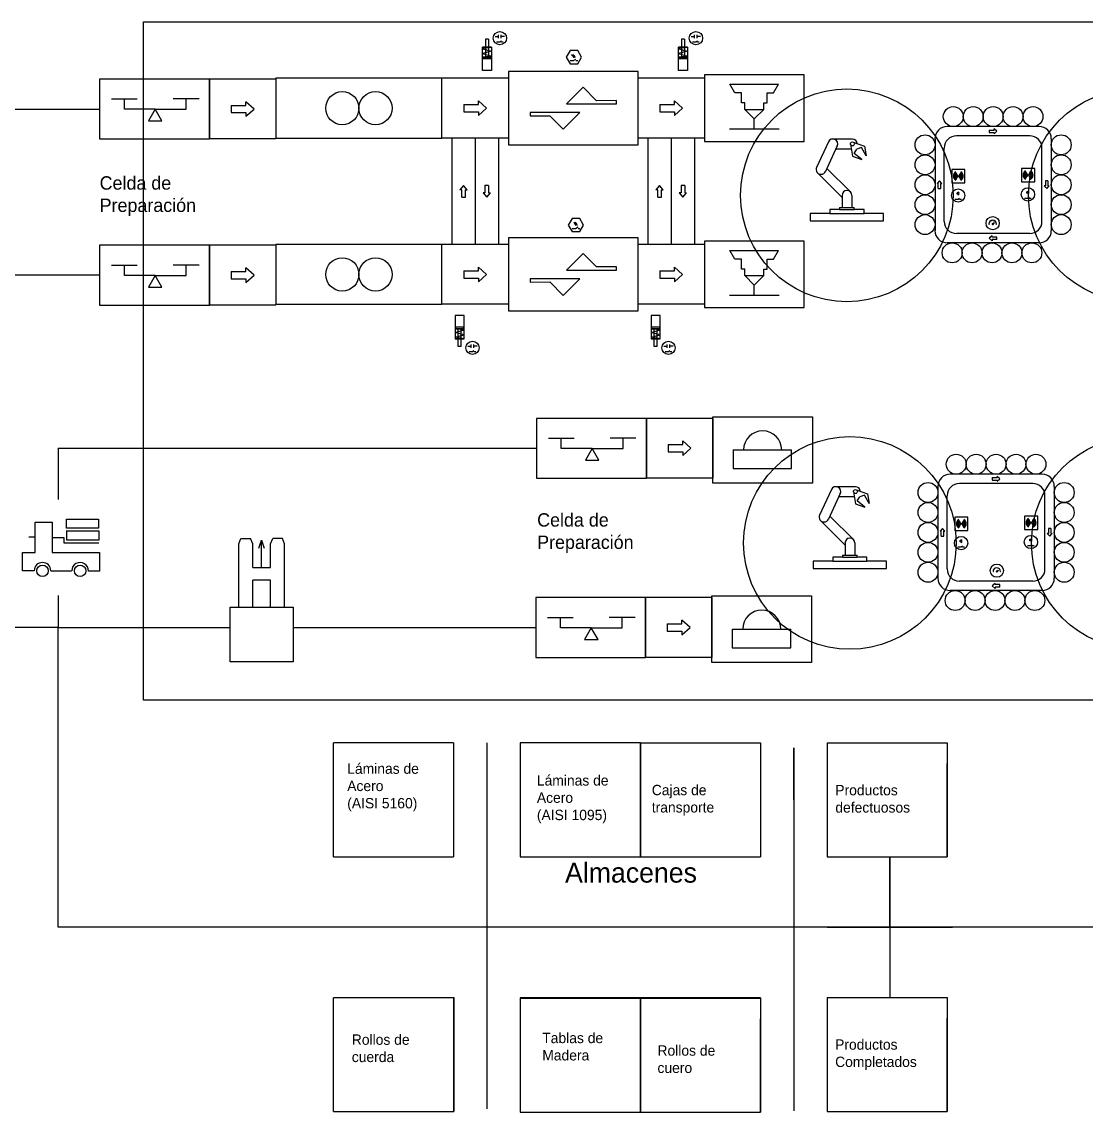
# Model space of a CAD drawing. Header units: millimetres. Extents: x -41525 to 30233, y -6776 to 24131.
# Drawn here: x -24720 to -8703, y -6776 to 9628 of the extents above; entities that cross this region are included whole.
import ezdxf

# ---------------------------------------------------------------- set-up
doc = ezdxf.new("R2010")
doc.units = ezdxf.units.MM
doc.header["$LTSCALE"] = 0.4
for name, color, linetype in [('01 Contornos vistos 0.35', 150, 'Continuous'), ('Almacenaje', 80, 'Continuous'), ('Celdas', 200, 'Continuous'), ('Maquina', 82, 'Continuous'), ('Robots', 80, 'Continuous'), ('Sensores', 211, 'Continuous'), ('Texto2', 7, 'Continuous'), ('TrayTRANS', 20, 'Continuous')]:
    doc.layers.add(name, color=color, linetype=linetype)

msp = doc.modelspace()

# ---------------------------------------------------------------- linework, layer by layer
at = {"layer": '01 Contornos vistos 0.35', "color": 6}
for p, q in [((-17595, 9407), (-17545, 9407)), ((-17545, 9382), (-17545, 9432)), ((-17505, 9382), (-17505, 9432)), ((-17455, 9407), (-17505, 9407)), ((-14645, 9407), (-14595, 9407)), ((-14595, 9382), (-14595, 9432)), ((-14555, 9382), (-14555, 9432)), ((-14505, 9407), (-14555, 9407)), ((-17575, 9328), (-17525, 9328)), ((-17525, 9328), (-17503, 9341)), ((-17503, 9328), (-17475, 9328)), ((-14625, 9328), (-14575, 9328)), ((-14575, 9328), (-14553, 9341)), ((-14553, 9328), (-14525, 9328)), ((-16439, 9122), (-16425, 9117)), ((-16419, 9122), (-16405, 9117)), ((-10680, 6961), (-10630, 6961)), ((-10630, 6961), (-10608, 6974)), ((-10608, 6961), (-10580, 6961)), ((-9630, 6977), (-9580, 6977)), ((-9580, 6977), (-9558, 6990)), ((-9558, 6977), (-9530, 6977)), ((-16408, 6598), (-16394, 6593)), ((-16388, 6598), (-16374, 6593)), ((-10167, 6585), (-10159, 6585)), ((-10149, 6612), (-10157, 6617)), ((-10123, 6631), (-10125, 6640)), ((-10111, 6592), (-10083, 6607)), ((-10110, 6585), (-10110, 6585)), ((-10105, 6579), (-10083, 6607)), ((-10100, 6585), (-10100, 6585)), ((-10091, 6629), (-10087, 6638)), ((-10070, 6611), (-10062, 6616)), ((-10061, 6585), (-10053, 6585)), ((-17958, 4723), (-17958, 4773)), ((-17918, 4723), (-17918, 4773)), ((-15008, 4723), (-15008, 4773)), ((-14968, 4723), (-14968, 4773)), ((-18008, 4748), (-17958, 4748)), ((-17988, 4669), (-17938, 4669)), ((-17938, 4669), (-17916, 4681)), ((-17868, 4748), (-17918, 4748)), ((-17916, 4669), (-17888, 4669)), ((-15058, 4748), (-15008, 4748)), ((-15038, 4669), (-14988, 4669)), ((-14988, 4669), (-14966, 4681)), ((-14918, 4748), (-14968, 4748)), ((-14966, 4669), (-14938, 4669)), ((-10635, 1731), (-10585, 1731)), ((-10585, 1731), (-10563, 1744)), ((-10563, 1731), (-10535, 1731)), ((-9585, 1747), (-9535, 1747)), ((-9535, 1747), (-9513, 1760)), ((-9513, 1747), (-9485, 1747)), ((-10105, 1358), (-10097, 1358)), ((-10087, 1385), (-10095, 1390)), ((-10060, 1403), (-10063, 1413)), ((-10049, 1365), (-10021, 1380)), ((-10048, 1358), (-10048, 1358)), ((-10043, 1352), (-10021, 1380)), ((-10038, 1358), (-10038, 1358)), ((-10029, 1401), (-10025, 1410)), ((-10008, 1384), (-10000, 1389)), ((-9999, 1358), (-9990, 1358))]:
    msp.add_line(p, q, dxfattribs=at)
at = {"layer": '01 Contornos vistos 0.35', "color": 2}
for p, q in [((-16272, 8643), (-16522, 8393)), ((-16272, 8643), (-16070, 8441)), ((-13989, 8559), (-14064, 8689)), ((-14064, 8689), (-13331, 8689)), ((-13889, 8559), (-13989, 8559)), ((-13889, 8409), (-13889, 8559)), ((-13506, 8409), (-13506, 8559)), ((-13506, 8559), (-13406, 8559)), ((-13406, 8559), (-13331, 8689)), ((-16522, 8393), (-16022, 8393)), ((-15772, 8443), (-16070, 8441)), ((-16022, 8393), (-15772, 8393)), ((-15772, 8393), (-15772, 8443)), ((-13839, 8409), (-13889, 8409)), ((-13839, 8309), (-13839, 8409)), ((-13556, 8309), (-13556, 8409)), ((-13556, 8409), (-13506, 8409)), ((-16822, 8262), (-17072, 8262)), ((-17072, 8262), (-17072, 8212)), ((-17072, 8212), (-16775, 8215)), ((-16322, 8262), (-16822, 8262)), ((-16572, 8012), (-16775, 8215)), ((-16572, 8012), (-16322, 8262)), ((-13697, 8167), (-13839, 8309)), ((-13839, 8309), (-13556, 8309)), ((-13697, 8167), (-13556, 8309)), ((-13697, 8017), (-13697, 8167)), ((-14072, 8017), (-13322, 8017)), ((-16272, 6143), (-16522, 5893)), ((-16272, 6143), (-16070, 5941)), ((-13989, 6059), (-14064, 6189)), ((-14064, 6189), (-13331, 6189)), ((-13406, 6059), (-13331, 6189)), ((-15772, 5943), (-16070, 5941)), ((-15772, 5893), (-15772, 5943)), ((-13889, 6059), (-13989, 6059)), ((-13889, 5909), (-13889, 6059)), ((-13839, 5909), (-13889, 5909)), ((-13839, 5809), (-13839, 5909)), ((-13556, 5809), (-13556, 5909)), ((-13556, 5909), (-13506, 5909)), ((-13506, 5909), (-13506, 6059)), ((-13506, 6059), (-13406, 6059)), ((-16822, 5762), (-17072, 5762)), ((-17072, 5762), (-17072, 5712)), ((-16322, 5762), (-16822, 5762)), ((-16572, 5512), (-16322, 5762)), ((-16522, 5893), (-16022, 5893)), ((-16022, 5893), (-15772, 5893)), ((-13697, 5667), (-13839, 5809)), ((-13839, 5809), (-13556, 5809)), ((-13697, 5667), (-13556, 5809)), ((-17072, 5712), (-16775, 5715)), ((-16572, 5512), (-16775, 5715)), ((-13697, 5517), (-13697, 5667)), ((-14072, 5517), (-13322, 5517))]:
    msp.add_line(p, q, dxfattribs=at)
at = {"layer": '01 Contornos vistos 0.35', "color": 40, "true_color": 0xf8d731}
for p, q in [((-14322, 2687), (-14322, 3687)), ((-14322, 3687), (-12822, 3687)), ((-12822, 3687), (-12822, 2687)), ((-14015, 3187), (-13137, 3187)), ((-14015, 3187), (-14015, 2906)), ((-13137, 2906), (-13137, 3187)), ((-14015, 2906), (-13137, 2906)), ((-12822, 2687), (-14322, 2687)), ((-14335, -10), (-14335, 990)), ((-14335, 990), (-12835, 990)), ((-12835, 990), (-12835, -10)), ((-14029, 490), (-13150, 490)), ((-14029, 490), (-14029, 210)), ((-13150, 210), (-13150, 490)), ((-14029, 210), (-13150, 210)), ((-12835, -10), (-14335, -10))]:
    msp.add_line(p, q, dxfattribs=at)
at = {"layer": '01 Contornos vistos 0.35'}
for p, q in [((-14322, 3662), (-14322, 2762)), ((-24049, 2008), (-24049, 2145)), ((-24049, 2145), (-23567, 2145)), ((-23567, 2145), (-23567, 2008)), ((-24517, 1646), (-24517, 2101)), ((-24517, 2101), (-24263, 2101)), ((-24263, 2101), (-24263, 1643)), ((-23567, 2008), (-24049, 2008)), ((-24517, 1874), (-24616, 1874)), ((-24263, 1872), (-24086, 1872)), ((-24086, 1872), (-24086, 1790)), ((-24051, 1968), (-23563, 1968)), ((-24045, 1831), (-24045, 1968)), ((-23563, 1831), (-24045, 1831)), ((-23563, 1968), (-23563, 1831)), ((-24708, 1368), (-24708, 1646)), ((-24708, 1646), (-24517, 1646)), ((-24263, 1643), (-23553, 1643)), ((-24086, 1790), (-23560, 1790)), ((-23553, 1643), (-23553, 1365)), ((-24534, 1368), (-24708, 1368)), ((-24284, 1368), (-23970, 1368)), ((-23553, 1365), (-23717, 1365)), ((-14335, 965), (-14335, 65))]:
    msp.add_line(p, q, dxfattribs=at)
at = {"layer": '01 Contornos vistos 0.35', "color": 240, "true_color": 0xed1f24}
for p, q in [((-24175, 3212), (-16974, 3212)), ((-24175, 3212), (-24175, 2442)), ((-24175, 998), (-24175, 515)), ((-24175, 515), (-21584, 515)), ((-20639, 515), (-16987, 515)), ((-17721, -1218), (-17721, -2934))]:
    msp.add_line(p, q, dxfattribs=at)
at = {"layer": '01 Contornos vistos 0.35', "color": 1}
for p, q in [((-24175, 515), (-30745, 515)), ((-24175, -3991), (-24175, 515)), ((-13104, -2076), (-13104, -1294)), ((-13104, -1294), (-13104, -6756)), ((-17721, -2934), (-17721, -6724)), ((-10714, -3991), (-24175, -3991)), ((-12602, -3991), (-10714, -3991))]:
    msp.add_line(p, q, dxfattribs=at)
at = {"layer": '01 Contornos vistos 0.35', "color": 5}
for p, q in [((-11658, -3991), (-11658, -2934)), ((-11658, -2934), (-11658, -5048)), ((-1712, -3991), (-11658, -3991))]:
    msp.add_line(p, q, dxfattribs=at)
at = {"layer": '01 Contornos vistos 0.35', "color": 85, "true_color": 0x58ba48}
msp.add_line((-20028, -6767), (-20028, -6535), dxfattribs=at)
at = {"layer": '01 Contornos vistos 0.35', "color": 6}
for points in [[(-22891, 4528), (-22891, 9628), (-5276, 9628), (-5276, 4528)], [(-5294, 4523), (-5294, -577), (-22891, -577), (-22891, 4523)]]:
    msp.add_lwpolyline(points, dxfattribs=at)
at = {"layer": '01 Contornos vistos 0.35', "color": 2}
for points in [[(-17397, 7778), (-15447, 7778), (-15447, 8878), (-17397, 8878)], [(-20897, 7878), (-18397, 7878), (-18397, 8778), (-20897, 8778)], [(-14447, 7828), (-12947, 7828), (-12947, 8828), (-14447, 8828)], [(-20897, 5378), (-18397, 5378), (-18397, 6278), (-20897, 6278)], [(-17397, 5278), (-15447, 5278), (-15447, 6378), (-17397, 6378)], [(-14447, 5328), (-12947, 5328), (-12947, 6328), (-14447, 6328)]]:
    msp.add_lwpolyline(points, close=True, dxfattribs=at)
at = {"layer": '01 Contornos vistos 0.35', "color": 6}
for points in [[(-10527, 7406), (-10727, 7406), (-10727, 7206), (-10527, 7206)], [(-9477, 7422), (-9677, 7422), (-9677, 7222), (-9477, 7222)], [(-10482, 2176), (-10682, 2176), (-10682, 1976), (-10482, 1976)], [(-9432, 2192), (-9632, 2192), (-9632, 1992), (-9432, 1992)]]:
    msp.add_lwpolyline(points, close=True, dxfattribs=at)
for centre, radius in [((-17525, 9382), 100), ((-14575, 9382), 100), ((-10627, 7306), 5), ((-9577, 7322), 5), ((-10630, 7015), 100), ((-9580, 7032), 100), ((-10110, 6599), 100), ((-17938, 4723), 100), ((-14988, 4723), 100), ((-10582, 2076), 5), ((-9532, 2092), 5), ((-10585, 1786), 100), ((-9535, 1802), 100), ((-10048, 1371), 100)]:
    msp.add_circle(centre, radius, dxfattribs=at)
at = {"layer": '01 Contornos vistos 0.35', "color": 2}
for centre in [(-19897, 8328), (-19397, 8328), (-19897, 5828), (-19397, 5828)]:
    msp.add_circle(centre, 250, dxfattribs=at)
at = {"layer": '01 Contornos vistos 0.35', "color": 1}
for centre in [(-12304, 7017), (-7971, 7017), (-12259, 1788), (-7926, 1788)]:
    msp.add_circle(centre, 1600, dxfattribs=at)
at = {"layer": '01 Contornos vistos 0.35', "color": 85, "true_color": 0x58ba48}
for centre in [(-10703, 8202), (-10403, 8202), (-10103, 8202), (-9803, 8202), (-9503, 8202), (-11128, 7777), (-9079, 7777), (-11128, 7477), (-9079, 7477), (-11128, 7177), (-9079, 7177), (-11128, 6877), (-9079, 6877), (-11128, 6577), (-9079, 6577), (-10720, 6152), (-10420, 6152), (-10120, 6152), (-9820, 6152), (-9520, 6152), (-10659, 2972), (-10359, 2972), (-10059, 2972), (-9759, 2972), (-9459, 2972), (-11083, 2547), (-9034, 2547), (-11083, 2247), (-9034, 2247), (-11083, 1947), (-9034, 1947), (-11083, 1647), (-9034, 1647), (-11083, 1347), (-9034, 1347), (-10675, 922), (-10375, 922), (-10075, 922), (-9775, 922), (-9475, 922)]:
    msp.add_circle(centre, 150, dxfattribs=at)
at = {"layer": '01 Contornos vistos 0.35'}
for centre in [(-24409, 1368), (-23843, 1368)]:
    msp.add_circle(centre, 85.7, dxfattribs=at)
at = {"layer": '01 Contornos vistos 0.35', "color": 6}
for centre, radius, start, end in [((-9577, 7322), 75, 120, 240), ((-9577, 7322), 75, 300, 60), ((-10627, 7306), 75, 120, 240), ((-10627, 7306), 65, 120, 240), ((-10627, 7306), 55, 120, 240), ((-10627, 7306), 45, 120, 240), ((-10627, 7306), 35, 120, 240), ((-10627, 7306), 25, 120, 240), ((-10627, 7306), 15, 120, 240), ((-10627, 7306), 15, 300, 60), ((-10627, 7306), 25, 300, 60), ((-10627, 7306), 35, 300, 60), ((-10627, 7306), 45, 300, 60), ((-10627, 7306), 55, 300, 60), ((-10627, 7306), 65, 300, 60), ((-10627, 7306), 75, 300, 60), ((-9577, 7322), 65, 120, 240), ((-9577, 7322), 55, 120, 240), ((-9577, 7322), 45, 120, 240), ((-9577, 7322), 35, 120, 240), ((-9577, 7322), 25, 120, 240), ((-9577, 7322), 15, 120, 240), ((-9577, 7322), 15, 300, 60), ((-9577, 7322), 25, 300, 60), ((-9577, 7322), 35, 300, 60), ((-9577, 7322), 45, 300, 60), ((-9577, 7322), 55, 300, 60), ((-9577, 7322), 65, 300, 60), ((-10665, 7046), 20.8, 330, 30), ((-10665, 7046), 34.7, 330, 30), ((-10665, 7046), 48.6, 330, 30), ((-9615, 7062), 20.8, 330, 30), ((-9615, 7062), 34.7, 330, 30), ((-9615, 7062), 48.6, 330, 30), ((-10110, 6585), 57.2, 0, 180), ((-10110, 6585), 7.58, 101.8715, 312.7764), ((-10582, 2076), 75, 120, 240), ((-10582, 2076), 65, 120, 240), ((-10582, 2076), 65, 300, 60), ((-10582, 2076), 75, 300, 60), ((-9532, 2092), 75, 120, 240), ((-9532, 2092), 65, 120, 240), ((-9532, 2092), 55, 120, 240), ((-9532, 2092), 55, 300, 60), ((-9532, 2092), 65, 300, 60), ((-9532, 2092), 75, 300, 60), ((-10582, 2076), 55, 120, 240), ((-10582, 2076), 45, 120, 240), ((-10582, 2076), 35, 120, 240), ((-10582, 2076), 25, 120, 240), ((-10582, 2076), 15, 120, 240), ((-10582, 2076), 15, 300, 60), ((-10582, 2076), 25, 300, 60), ((-10582, 2076), 35, 300, 60), ((-10582, 2076), 45, 300, 60), ((-10582, 2076), 55, 300, 60), ((-9532, 2092), 45, 120, 240), ((-9532, 2092), 35, 120, 240), ((-9532, 2092), 25, 120, 240), ((-9532, 2092), 15, 120, 240), ((-9532, 2092), 15, 300, 60), ((-9532, 2092), 25, 300, 60), ((-9532, 2092), 35, 300, 60), ((-9532, 2092), 45, 300, 60), ((-10621, 1816), 20.8, 330, 30), ((-10621, 1816), 34.7, 330, 30), ((-10621, 1816), 48.6, 330, 30), ((-9570, 1832), 20.8, 330, 30), ((-9570, 1832), 34.7, 330, 30), ((-9570, 1832), 48.6, 330, 30), ((-10048, 1358), 57.2, 0, 180), ((-10048, 1358), 7.58, 101.8715, 312.7764)]:
    msp.add_arc(centre, radius, start, end, dxfattribs=at)
at = {"layer": '01 Contornos vistos 0.35', "color": 40, "true_color": 0xf8d731}
for centre in [(-13572, 3187), (-13585, 490)]:
    msp.add_arc(centre, 287, 0, 180, dxfattribs=at)
at = {"layer": '01 Contornos vistos 0.35'}
for centre, radius, start in [((-24409, 1368), 125, 0), ((-23843, 1368), 126, 358.6664)]:
    msp.add_arc(centre, radius, start, 180, dxfattribs=at)
at = {"layer": 'Almacenaje'}
for p, q in [((-23549, 8766), (-23549, 7866)), ((-21897, 8766), (-23549, 8766)), ((-21897, 7866), (-21897, 8766)), ((-23549, 7866), (-21897, 7866)), ((-23549, 6266), (-23549, 5366)), ((-21897, 6266), (-23549, 6266)), ((-21897, 5366), (-21897, 6266)), ((-23549, 5366), (-21897, 5366)), ((-16974, 3662), (-16974, 2762)), ((-15322, 3662), (-16974, 3662)), ((-15322, 2762), (-15322, 3662)), ((-16974, 2762), (-15322, 2762)), ((-16987, 965), (-16987, 65)), ((-15335, 965), (-16987, 965)), ((-15335, 65), (-15335, 965)), ((-16987, 65), (-15335, 65)), ((-18223, -1218), (-20028, -1218)), ((-15411, -1218), (-17219, -1218)), ((-20028, -2934), (-18223, -2934)), ((-17219, -2934), (-15411, -2934)), ((-15411, -2934), (-13606, -2934)), ((-12602, -2934), (-10794, -2934)), ((-18223, -5054), (-20028, -5054)), ((-15411, -5054), (-17219, -5054)), ((-13606, -5054), (-15411, -5054)), ((-10794, -5054), (-12602, -5054)), ((-20028, -6767), (-18221, -6767)), ((-17219, -6776), (-15411, -6776)), ((-15411, -6776), (-13604, -6776)), ((-12602, -6764), (-10794, -6764))]:
    msp.add_line(p, q, dxfattribs=at)
for points in [[(-20028, -2934), (-20028, -1218)], [(-18223, -1218), (-18223, -2934)], [(-17219, -1218), (-17219, -2934)], [(-15411, -2934), (-15411, -1218), (-13606, -1218), (-13606, -2934)], [(-15411, -1218), (-15411, -2934)], [(-15411, -2934), (-15411, -1218)], [(-12602, -1218), (-12602, -2934)], [(-12602, -1218), (-10794, -1218), (-10794, -2934)], [(-10794, -2934), (-10794, -1529)], [(-20028, -5051), (-18221, -5051), (-18221, -6767)], [(-20028, -6535), (-20028, -5054)], [(-17219, -5060), (-15411, -5060), (-15411, -6776)], [(-15411, -5054), (-15411, -6535)], [(-15411, -6535), (-15411, -5054)], [(-15411, -5060), (-13604, -5060), (-13604, -6776)], [(-13606, -5054), (-13606, -6776)], [(-12602, -5048), (-12602, -6764)], [(-12602, -5048), (-10794, -5048), (-10794, -6764)], [(-10794, -5054), (-10794, -6535)], [(-18221, -6767), (-18221, -5362)], [(-15411, -6776), (-15411, -5370)], [(-13604, -6776), (-13604, -5370)], [(-10794, -6764), (-10794, -5359)]]:
    msp.add_lwpolyline(points, dxfattribs=at)
at = {"layer": 'Almacenaje', "color": 85, "true_color": 0x58ba48}
for points in [[(-18223, -5051), (-18223, -6767)], [(-17219, -5054), (-17219, -6776)]]:
    msp.add_lwpolyline(points, dxfattribs=at)
at = {"layer": 'Maquina'}
for p, q in [((-20897, 8766), (-21897, 8766)), ((-21897, 8766), (-21897, 7866)), ((-17397, 8778), (-18397, 8778)), ((-14447, 8778), (-15447, 8778)), ((-9412, 8052), (-10795, 8052)), ((-17397, 7878), (-18397, 7878)), ((-18247, 7878), (-18247, 6278)), ((-17897, 7878), (-17897, 6278)), ((-17547, 7878), (-17547, 6278)), ((-14447, 7878), (-15447, 7878)), ((-15297, 7878), (-15297, 6278)), ((-14947, 7878), (-14947, 6278)), ((-14597, 7878), (-14597, 6278)), ((-9552, 7912), (-10655, 7912)), ((-20897, 7866), (-21897, 7866)), ((-10978, 7868), (-10978, 6486)), ((-10838, 6626), (-10838, 7728)), ((-9369, 6626), (-9369, 7728)), ((-9229, 7868), (-9229, 6486)), ((-9552, 6442), (-10655, 6442)), ((-20897, 6266), (-21897, 6266)), ((-21897, 6266), (-21897, 5366)), ((-21897, 6266), (-21897, 5366)), ((-17397, 6278), (-18397, 6278)), ((-14447, 6278), (-15447, 6278)), ((-9412, 6302), (-10795, 6302)), ((-20897, 5366), (-21897, 5366)), ((-17397, 5378), (-18397, 5378)), ((-14447, 5378), (-15447, 5378)), ((-14322, 3662), (-15322, 3662)), ((-15322, 3662), (-15322, 2762)), ((-15322, 3662), (-15322, 2762)), ((-9367, 2822), (-10750, 2822)), ((-14322, 2762), (-15322, 2762)), ((-10933, 2638), (-10933, 1256)), ((-9507, 2682), (-10610, 2682)), ((-9184, 2638), (-9184, 1256)), ((-10793, 1396), (-10793, 2498)), ((-9324, 1396), (-9324, 2498)), ((-21456, 1777), (-21424, 1853)), ((-21424, 1853), (-21278, 1853)), ((-21246, 1777), (-21278, 1853)), ((-21151, 1708), (-21111, 1830)), ((-21111, 1420), (-21111, 1830)), ((-21111, 1830), (-21071, 1708)), ((-20977, 1777), (-20944, 1853)), ((-20799, 1853), (-20944, 1853)), ((-20766, 1777), (-20799, 1853)), ((-21456, 824), (-21456, 1777)), ((-21246, 1420), (-21246, 1777)), ((-20977, 1420), (-20977, 1777)), ((-20766, 824), (-20766, 1777)), ((-21246, 1420), (-20977, 1420)), ((-21246, 824), (-21246, 1228)), ((-20977, 1228), (-21246, 1228)), ((-20977, 824), (-20977, 1228)), ((-9507, 1212), (-10610, 1212)), ((-9367, 1072), (-10750, 1072)), ((-14335, 965), (-15335, 965)), ((-15335, 965), (-15335, 65)), ((-15335, 965), (-15335, 65)), ((-14335, 65), (-15335, 65))]:
    msp.add_line(p, q, dxfattribs=at)
msp.add_lwpolyline([(-21584, 824), (-20639, 824), (-20639, -2), (-21584, -2)], close=True, dxfattribs=at)
for centre, start, end in [((-10795, 7868), 90, 180), ((-9412, 7868), 0, 90), ((-10655, 7728), 90, 180), ((-9552, 7728), 0, 90), ((-10655, 6626), 180, 270), ((-9552, 6626), 270, 0), ((-10795, 6486), 180, 270), ((-9412, 6486), 270, 0), ((-10750, 2638), 90, 180), ((-9367, 2638), 0, 90), ((-10610, 2498), 90, 180), ((-9507, 2498), 0, 90), ((-10610, 1396), 180, 270), ((-9507, 1396), 270, 0), ((-10750, 1256), 180, 270), ((-9367, 1256), 270, 0)]:
    msp.add_arc(centre, 184, start, end, dxfattribs=at)
at = {"layer": 'Robots'}
for p, q in [((-12581, 7822), (-12760, 7438)), ((-12448, 7760), (-12627, 7376)), ((-12515, 7865), (-12221, 7865)), ((-12468, 7718), (-12238, 7718)), ((-12250, 7786), (-12218, 7605)), ((-12211, 7819), (-12038, 7756)), ((-12192, 7649), (-12155, 7713)), ((-12086, 7738), (-12155, 7713)), ((-12012, 7611), (-12086, 7738)), ((-12038, 7756), (-12012, 7611)), ((-12218, 7605), (-12080, 7555)), ((-12080, 7555), (-12192, 7649)), ((-12605, 7423), (-12252, 7070)), ((-12745, 7355), (-12377, 6987)), ((-12627, 7376), (-12627, 7376)), ((-12252, 7070), (-12252, 7070)), ((-12252, 7070), (-12252, 7070)), ((-12252, 7070), (-12252, 7070)), ((-12377, 7017), (-12377, 6834)), ((-12230, 7017), (-12230, 6834)), ((-12561, 6746), (-12855, 6746)), ((-12855, 6746), (-12855, 6635)), ((-12414, 6804), (-12561, 6804)), ((-12561, 6804), (-12561, 6746)), ((-12561, 6746), (-12046, 6746)), ((-12414, 6834), (-12193, 6834)), ((-12414, 6834), (-12414, 6804)), ((-12414, 6804), (-12193, 6804)), ((-12193, 6804), (-12193, 6834)), ((-12046, 6804), (-12193, 6804)), ((-12046, 6746), (-12046, 6804)), ((-11753, 6746), (-12046, 6746)), ((-11753, 6635), (-11753, 6746)), ((-12855, 6635), (-11753, 6635)), ((-12470, 2635), (-12176, 2635)), ((-12536, 2592), (-12715, 2208)), ((-12403, 2530), (-12582, 2146)), ((-12423, 2488), (-12193, 2488)), ((-12205, 2556), (-12173, 2375)), ((-12166, 2589), (-11993, 2526)), ((-12147, 2419), (-12110, 2483)), ((-12041, 2509), (-12110, 2483)), ((-11968, 2381), (-12041, 2509)), ((-11993, 2526), (-11968, 2381)), ((-12173, 2375), (-12035, 2325)), ((-12035, 2325), (-12147, 2419)), ((-12582, 2146), (-12582, 2146)), ((-12560, 2193), (-12207, 1840)), ((-12700, 2125), (-12332, 1757)), ((-12207, 1840), (-12207, 1840)), ((-12207, 1840), (-12207, 1840)), ((-12207, 1840), (-12207, 1840)), ((-12332, 1788), (-12332, 1604)), ((-12185, 1788), (-12185, 1604)), ((-12516, 1516), (-12810, 1516)), ((-12810, 1516), (-12810, 1405)), ((-12369, 1574), (-12516, 1574)), ((-12516, 1574), (-12516, 1516)), ((-12516, 1516), (-12002, 1516)), ((-12369, 1604), (-12149, 1604)), ((-12369, 1604), (-12369, 1574)), ((-12369, 1574), (-12149, 1574)), ((-12149, 1574), (-12149, 1604)), ((-12002, 1574), (-12149, 1574)), ((-12002, 1516), (-12002, 1574)), ((-11708, 1516), (-12002, 1516)), ((-11708, 1405), (-11708, 1516)), ((-12810, 1405), (-11708, 1405))]:
    msp.add_line(p, q, dxfattribs=at)
for centre in [(-12221, 7791), (-12176, 2561)]:
    msp.add_circle(centre, 29.4, dxfattribs=at)
for centre, start, end in [((-12515, 7791), 335, 155), ((-12221, 7791), 3.5784, 90), ((-12694, 7407), 155, 335), ((-12304, 7017), 0, 180), ((-12470, 2561), 335, 155), ((-12176, 2561), 3.5784, 90), ((-12649, 2177), 155, 335), ((-12259, 1788), 0, 180)]:
    msp.add_arc(centre, 73.5, start, end, dxfattribs=at)
at = {"layer": 'Sensores'}
for p, q in [((-17741, 9365), (-17741, 9096)), ((-17698, 9365), (-17741, 9365)), ((-17698, 9365), (-17698, 9096)), ((-14791, 9365), (-14791, 9096)), ((-14748, 9365), (-14791, 9365)), ((-14748, 9365), (-14748, 9096)), ((-17651, 9245), (-17788, 9223)), ((-17788, 9223), (-17651, 9185)), ((-14701, 9245), (-14838, 9223)), ((-14838, 9223), (-14701, 9185)), ((-17651, 9185), (-17788, 9150)), ((-17788, 9150), (-17651, 9112)), ((-17651, 9112), (-17780, 9096)), ((-17659, 9096), (-17780, 9096)), ((-14701, 9185), (-14838, 9150)), ((-14838, 9150), (-14701, 9112)), ((-14701, 9112), (-14830, 9096)), ((-14709, 9096), (-14830, 9096)), ((-23371, 8467), (-22983, 8467)), ((-23177, 8312), (-23177, 8467)), ((-22053, 8467), (-22441, 8467)), ((-22247, 8312), (-22247, 8467)), ((-22712, 8312), (-23177, 8312)), ((-22712, 8312), (-22247, 8312)), ((-23371, 5967), (-22983, 5967)), ((-23177, 5812), (-23177, 5967)), ((-22053, 5967), (-22441, 5967)), ((-22247, 5812), (-22247, 5967)), ((-22712, 5812), (-23177, 5812)), ((-22712, 5812), (-22247, 5812)), ((-18201, 4955), (-18063, 4994)), ((-18063, 4921), (-18201, 4955)), ((-18071, 5010), (-18193, 5010)), ((-18063, 4994), (-18193, 5010)), ((-18154, 4741), (-18154, 5010)), ((-18111, 4741), (-18111, 5010)), ((-15251, 4955), (-15113, 4994)), ((-15113, 4921), (-15251, 4955)), ((-15121, 5010), (-15243, 5010)), ((-15113, 4994), (-15243, 5010)), ((-15204, 4741), (-15204, 5010)), ((-15161, 4741), (-15161, 5010)), ((-18201, 4882), (-18063, 4921)), ((-18063, 4860), (-18201, 4882)), ((-15251, 4882), (-15113, 4921)), ((-15113, 4860), (-15251, 4882)), ((-18111, 4741), (-18154, 4741)), ((-15161, 4741), (-15204, 4741)), ((-16795, 3363), (-16408, 3363)), ((-16602, 3208), (-16602, 3363)), ((-15478, 3363), (-15865, 3363)), ((-15672, 3208), (-15672, 3363)), ((-16137, 3208), (-16602, 3208)), ((-16137, 3208), (-15672, 3208)), ((-16809, 666), (-16421, 666)), ((-16615, 511), (-16615, 666)), ((-15491, 666), (-15879, 666)), ((-15685, 511), (-15685, 666)), ((-16150, 511), (-16615, 511)), ((-16150, 511), (-15685, 511))]:
    msp.add_line(p, q, dxfattribs=at)
at = {"layer": 'Sensores', "color": 6}
for p, q in [((-16469, 9045), (-16418, 9045)), ((-16446, 9138), (-16425, 9117)), ((-16439, 9122), (-16418, 9101)), ((-16426, 9138), (-16405, 9117)), ((-16419, 9122), (-16398, 9101)), ((-16418, 9045), (-16381, 9066)), ((-16381, 9045), (-16355, 9045)), ((-16415, 6614), (-16394, 6593)), ((-16408, 6598), (-16387, 6576)), ((-16395, 6614), (-16374, 6593)), ((-16388, 6598), (-16367, 6576)), ((-16438, 6520), (-16387, 6520)), ((-16387, 6520), (-16350, 6541)), ((-16350, 6520), (-16324, 6520))]:
    msp.add_line(p, q, dxfattribs=at)
at = {"layer": 'Sensores'}
for points in [[(-17651, 9245), (-17651, 8897), (-17788, 8897), (-17788, 9245)], [(-17788, 9245), (-17788, 9245), (-17651, 9245), (-17651, 9245)], [(-14701, 9245), (-14701, 8897), (-14838, 8897), (-14838, 9245)], [(-14838, 9245), (-14838, 9245), (-14701, 9245), (-14701, 9245)], [(-17659, 9096), (-17659, 9073), (-17780, 9073), (-17780, 9096)], [(-14709, 9096), (-14709, 9073), (-14830, 9073), (-14830, 9096)], [(-22712, 8312), (-22813, 8138), (-22611, 8138)], [(-22712, 5812), (-22813, 5638), (-22611, 5638)], [(-18063, 4860), (-18063, 5209), (-18201, 5209), (-18201, 4860)], [(-15113, 4860), (-15113, 5209), (-15251, 5209), (-15251, 4860)], [(-18071, 5010), (-18071, 5032), (-18193, 5032), (-18193, 5010)], [(-15121, 5010), (-15121, 5032), (-15243, 5032), (-15243, 5010)], [(-18201, 4860), (-18201, 4860), (-18063, 4860), (-18063, 4860)], [(-15251, 4860), (-15251, 4860), (-15113, 4860), (-15113, 4860)], [(-16137, 3208), (-16237, 3033), (-16036, 3033)], [(-16150, 511), (-16251, 337), (-16049, 337)]]:
    msp.add_lwpolyline(points, close=True, dxfattribs=at)
at = {"layer": 'Sensores', "color": 6}
for points in [[(-16470, 8996), (-16355, 8996), (-16297, 9095), (-16355, 9195), (-16470, 9195), (-16527, 9095)], [(-16415, 9104), (-16421, 9098), (-16412, 9095)], [(-16395, 9104), (-16401, 9098), (-16392, 9095)], [(-16439, 6471), (-16324, 6471), (-16266, 6571), (-16324, 6670), (-16439, 6670), (-16497, 6571)], [(-16384, 6580), (-16391, 6573), (-16381, 6571)], [(-16364, 6580), (-16371, 6573), (-16361, 6571)]]:
    msp.add_lwpolyline(points, close=True, dxfattribs=at)
at = {"layer": 'Texto2'}
for p, q in [((-21569, 8371), (-21569, 8261)), ((-21569, 8371), (-21349, 8371)), ((-21349, 8371), (-21349, 8426)), ((-21226, 8316), (-21349, 8426)), ((-18069, 8383), (-18069, 8273)), ((-18069, 8383), (-17849, 8383)), ((-17849, 8383), (-17849, 8438)), ((-17726, 8328), (-17849, 8438)), ((-15119, 8383), (-15119, 8273)), ((-15119, 8383), (-14899, 8383)), ((-14899, 8383), (-14899, 8438)), ((-14776, 8328), (-14899, 8438)), ((-21569, 8261), (-21349, 8261)), ((-21349, 8206), (-21226, 8316)), ((-21349, 8261), (-21349, 8206)), ((-18069, 8273), (-17849, 8273)), ((-17849, 8218), (-17726, 8328)), ((-17849, 8273), (-17849, 8218)), ((-15119, 8273), (-14899, 8273)), ((-14899, 8218), (-14776, 8328)), ((-14899, 8273), (-14899, 8218)), ((-10161, 8000), (-10161, 7963)), ((-10161, 8000), (-10087, 8000)), ((-10161, 7963), (-10087, 7963)), ((-10087, 8000), (-10087, 8018)), ((-10046, 7982), (-10087, 8018)), ((-10087, 7945), (-10046, 7982)), ((-10087, 7963), (-10087, 7945)), ((-10910, 7234), (-10946, 7193)), ((-10873, 7193), (-10910, 7234)), ((-9279, 7234), (-9316, 7234)), ((-9316, 7234), (-9316, 7161)), ((-9279, 7234), (-9279, 7161)), ((-18072, 7164), (-18128, 7102)), ((-18100, 7102), (-18128, 7102)), ((-18100, 6992), (-18100, 7102)), ((-18017, 7102), (-18072, 7164)), ((-18045, 6992), (-18045, 7102)), ((-18045, 7102), (-18017, 7102)), ((-17695, 7164), (-17750, 7164)), ((-17750, 7164), (-17750, 7054)), ((-17695, 7164), (-17695, 7054)), ((-15122, 7164), (-15178, 7102)), ((-15150, 7102), (-15178, 7102)), ((-15150, 6992), (-15150, 7102)), ((-15067, 7102), (-15122, 7164)), ((-15095, 6992), (-15095, 7102)), ((-15095, 7102), (-15067, 7102)), ((-14745, 7164), (-14800, 7164)), ((-14800, 7164), (-14800, 7054)), ((-14745, 7164), (-14745, 7054)), ((-10928, 7193), (-10946, 7193)), ((-10928, 7120), (-10928, 7193)), ((-10928, 7120), (-10891, 7120)), ((-10891, 7120), (-10891, 7193)), ((-10891, 7193), (-10873, 7193)), ((-9316, 7161), (-9334, 7161)), ((-9334, 7161), (-9297, 7120)), ((-9297, 7120), (-9261, 7161)), ((-9279, 7161), (-9261, 7161)), ((-18100, 6992), (-18045, 6992)), ((-17750, 7054), (-17778, 7054)), ((-17778, 7054), (-17722, 6992)), ((-17722, 6992), (-17667, 7054)), ((-17695, 7054), (-17667, 7054)), ((-15150, 6992), (-15095, 6992)), ((-14800, 7054), (-14828, 7054)), ((-14828, 7054), (-14772, 6992)), ((-14772, 6992), (-14717, 7054)), ((-14745, 7054), (-14717, 7054)), ((-10120, 6409), (-10161, 6372)), ((-10120, 6390), (-10120, 6409)), ((-10161, 6372), (-10120, 6335)), ((-10046, 6390), (-10120, 6390)), ((-10046, 6354), (-10120, 6354)), ((-10120, 6354), (-10120, 6335)), ((-10046, 6354), (-10046, 6390)), ((-21349, 5871), (-21349, 5926)), ((-21226, 5816), (-21349, 5926)), ((-17849, 5883), (-17849, 5938)), ((-17726, 5828), (-17849, 5938)), ((-14899, 5883), (-14899, 5938)), ((-14776, 5828), (-14899, 5938)), ((-21569, 5871), (-21569, 5761)), ((-21569, 5871), (-21349, 5871)), ((-21569, 5761), (-21349, 5761)), ((-21349, 5706), (-21226, 5816)), ((-21349, 5761), (-21349, 5706)), ((-18069, 5883), (-18069, 5773)), ((-18069, 5883), (-17849, 5883)), ((-18069, 5773), (-17849, 5773)), ((-17849, 5718), (-17726, 5828)), ((-17849, 5773), (-17849, 5718)), ((-15119, 5883), (-15119, 5773)), ((-15119, 5883), (-14899, 5883)), ((-15119, 5773), (-14899, 5773)), ((-14899, 5718), (-14776, 5828)), ((-14899, 5773), (-14899, 5718)), ((-14774, 3267), (-14774, 3322)), ((-14650, 3212), (-14774, 3322)), ((-14994, 3267), (-14994, 3157)), ((-14994, 3267), (-14774, 3267)), ((-14994, 3157), (-14774, 3157)), ((-14774, 3101), (-14650, 3212)), ((-14774, 3157), (-14774, 3101)), ((-10116, 2770), (-10116, 2733)), ((-10116, 2770), (-10042, 2770)), ((-10116, 2733), (-10042, 2733)), ((-10042, 2770), (-10042, 2789)), ((-10001, 2752), (-10042, 2789)), ((-10042, 2715), (-10001, 2752)), ((-10042, 2733), (-10042, 2715)), ((-10865, 2004), (-10901, 1963)), ((-10828, 1963), (-10865, 2004)), ((-9234, 2004), (-9271, 2004)), ((-9271, 2004), (-9271, 1931)), ((-9234, 2004), (-9234, 1931)), ((-10883, 1963), (-10901, 1963)), ((-10883, 1890), (-10883, 1963)), ((-10883, 1890), (-10846, 1890)), ((-10846, 1890), (-10846, 1963)), ((-10846, 1963), (-10828, 1963)), ((-9271, 1931), (-9289, 1931)), ((-9289, 1931), (-9252, 1890)), ((-9252, 1890), (-9216, 1931)), ((-9234, 1931), (-9216, 1931)), ((-10075, 1179), (-10116, 1142)), ((-10075, 1161), (-10075, 1179)), ((-10001, 1161), (-10075, 1161)), ((-10001, 1124), (-10001, 1161)), ((-10116, 1142), (-10075, 1105)), ((-10001, 1124), (-10075, 1124)), ((-10075, 1124), (-10075, 1105)), ((-15007, 570), (-15007, 460)), ((-15007, 570), (-14787, 570)), ((-14787, 570), (-14787, 625)), ((-14664, 515), (-14787, 625)), ((-14787, 405), (-14664, 515)), ((-15007, 460), (-14787, 460)), ((-14787, 460), (-14787, 405))]:
    msp.add_line(p, q, dxfattribs=at)
at = {"layer": 'TrayTRANS'}
for p, q in [((-26367, 8316), (-23549, 8316)), ((-23549, 5816), (-25898, 5816))]:
    msp.add_line(p, q, dxfattribs=at)

# ---------------------------------------------------------------- texts
at = {"layer": 'Celdas', "attachment_point": 1}
for s, insert, char_height in [('Celda de Preparación', (-23549, 7304), 201.25), ('Celda de Preparación', (-16965, 2235), 201.25), ('Almacenes', (-16545, -3022), 300)]:
    msp.add_mtext_dynamic_manual_height_columns(s, width=2170, gutter_width=1006, heights=[0], dxfattribs=dict(at, insert=insert, char_height=char_height))
at = {"layer": 'Texto2', "attachment_point": 1}
for s, insert, char_height in [('Láminas de\\PAcero \\P(AISI 5160)', (-19823, -1529), 155.97), ('Láminas de\\PAcero \\P(AISI 1095)', (-16969, -1706), 155.97), ('Cajas de \\Ptransporte', (-15240, -1851), 156), ('Productos\\Pdefectuosos', (-12478, -1853), 155.97), ('Tablas de\\PMadera', (-16888, -5581), 156), ('Rollos de \\Pcuerda', (-19754, -5606), 156), ('Productos\\PCompletados', (-12481, -5680), 155.97), ('Rollos de \\Pcuero', (-15154, -5770), 156)]:
    msp.add_mtext(s, dxfattribs=dict(at, insert=insert, char_height=char_height))

doc.saveas('drawing.dxf')
